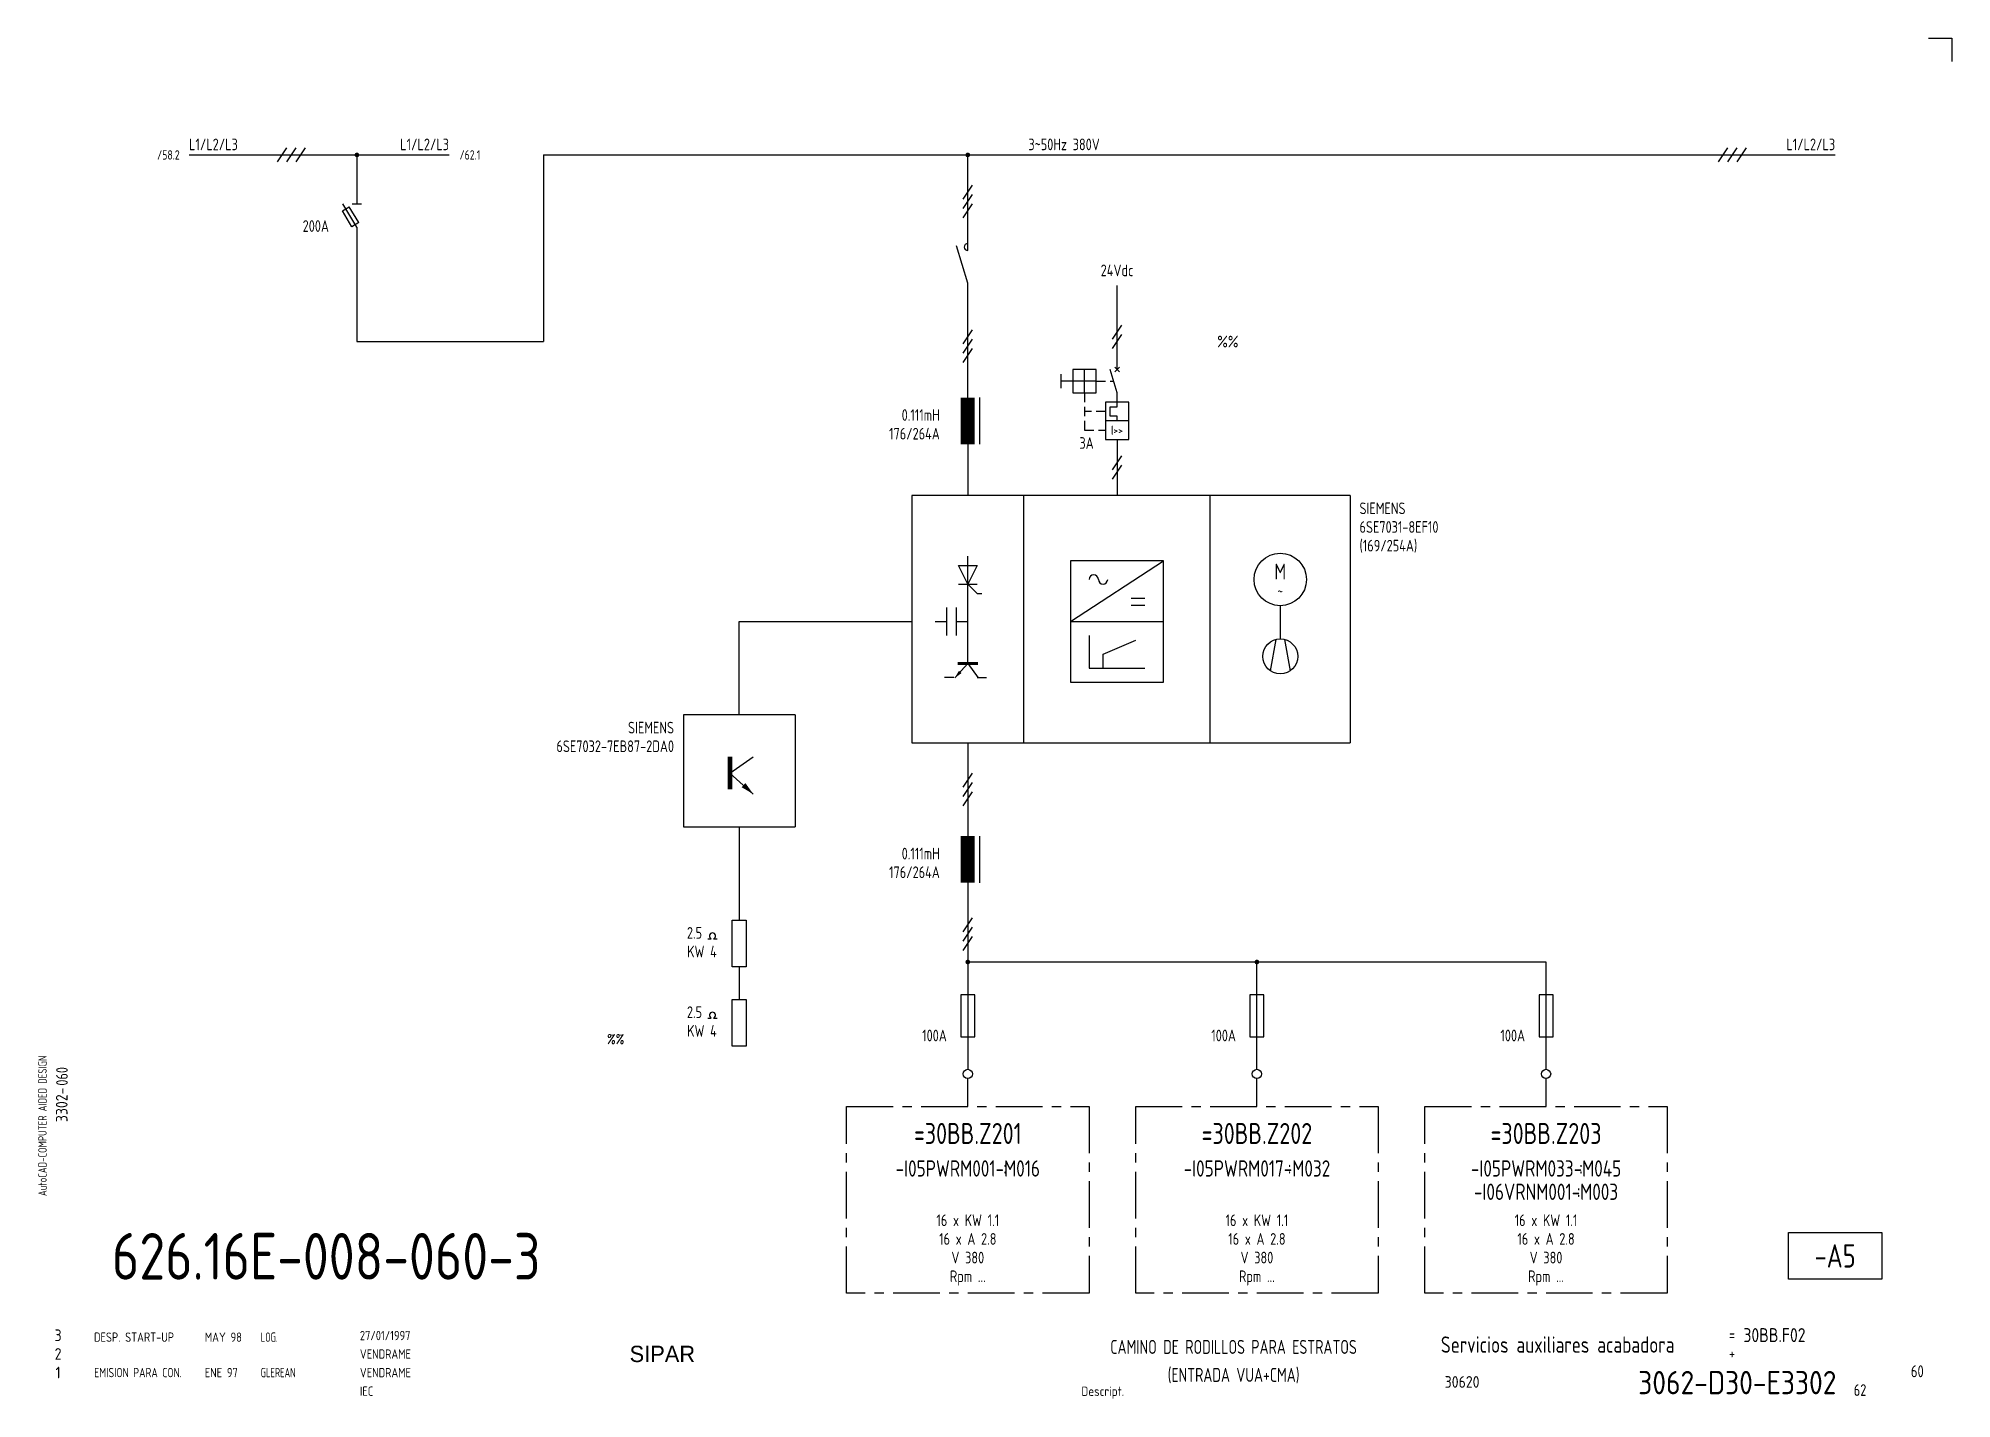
# Model space of a CAD drawing. Extents: x 10 to 420, y 5 to 297.
import ezdxf
from ezdxf.enums import TextEntityAlignment as Align

# ---------------------------------------------------------------- set-up
doc = ezdxf.new("R2010")
doc.units = 0
doc.header["$LTSCALE"] = 8
doc.header["$MEASUREMENT"] = 0
doc.linetypes.add('CENTER', pattern=[2, 1.25, -0.25, 0.25, -0.25])
doc.linetypes.add('HIDDEN', pattern=[0.375, 0.25, -0.125])
doc.layers.get('0').update_dxf_attribs({"linetype": 'CONTINUOUS'})
doc.layers.add('CART', color=7, linetype='CONTINUOUS')
doc.styles.add('DIN', font='DIN', dxfattribs={"width": 0.85})
doc.styles.add('SIMPLEX', font='SIMPLEX', dxfattribs={"width": 0.9})
doc.styles.add('UNIV', font='UNIV')

# ---------------------------------------------------------------- blocks, each defined once
blk = doc.blocks.new('WB-FG100')
at = {"layer": 'CART', "color": 1}
for p, q in [((415, 297), (420, 297)), ((420, 297), (420, 292))]:
    blk.add_line(p, q, dxfattribs=at)
at = {"layer": 'CART', "color": 1, "style": 'DIN', "width": 0.8}
blk.add_text('AutoCAD-COMPUTER AIDED DESIGN', height=1.8, rotation=90, dxfattribs=at).set_placement((11.47, 48.84))
at = {"layer": 'CART', "color": 3, "style": 'DIN', "width": 0.8}
for s, p in [('=', (372.24, 17.91)), ('+', (372.24, 13.87))]:
    blk.add_text(s, height=2.5, dxfattribs=at).set_placement(p)
at = {"layer": 'CART', "color": 7, "style": 'DIN', "width": 0.9}
blk.add_attdef('FILE', text='', height=2.5, rotation=90, dxfattribs=at).set_placement((15.95, 68.38), align=Align.CENTER)
for tag, p in [('MOD-3', (13.92, 19)), ('MOD-2', (13.92, 15)), ('MOD-1', (13.92, 11)), ('NR.COMMESSA', (315, 9))]:
    blk.add_attdef(tag, text='', height=2.5, dxfattribs=at).set_placement(p, align=Align.MIDDLE)
at = {"layer": 'CART', "color": 7, "style": 'DIN'}
for tag, width, p in [('REV-3', 0.9, (21.66, 19)), ('DATA-3', 0.9, (45.37, 19)), ('NOME-3', 0.9, (57.37, 19)), ('REV-2', 0.9, (21.66, 15)), ('DATA-2', 0.9, (45.37, 15)), ('NOME-2', 0.9, (57.37, 15)), ('REV-1', 0.9, (21.66, 11)), ('DATA-1', 0.9, (45.37, 11)), ('NOME-1', 0.7, (57.37, 11))]:
    blk.add_attdef(tag, text='', height=2, dxfattribs=dict(at, width=width)).set_placement(p, align=Align.MIDDLE_LEFT)
at = {"layer": 'CART', "color": 7, "style": 'DIN', "width": 0.9}
for tag, p, height in [('DATA', (78.64, 17.94), 2), ('ESECUTORE', (78.64, 13.97), 2), ('CONTROLLORE', (78.64, 9.99), 2), ('SEGUE', (398.93, 5.65), 2.8), ('NORMA', (78.64, 6.01), 2)]:
    blk.add_attdef(tag, p, '', height=height, dxfattribs=at)
at = {"layer": 'CART', "color": 2, "style": 'DIN', "width": 0.9}
for tag, p in [('TITOLO-1/3', (266.5, 18.23)), ('TITOLO-1/2', (266.5, 15.73)), ('TITOLO-2/3', (266.5, 13.18)), ('TITOLO-2/2', (266.5, 10.68)), ('TITOLO-3/3', (266.5, 8.13))]:
    blk.add_attdef(tag, text='', height=3.5, dxfattribs=at).set_placement(p, align=Align.MIDDLE)
at = {"layer": 'CART', "color": 3, "style": 'DIN', "width": 0.9}
blk.add_attdef('ASSIEME', text='', height=3.5, dxfattribs=at).set_placement((334, 17), align=Align.MIDDLE)
at = {"layer": 'CART', "color": 3, "style": 'DIN', "width": 0.85}
for tag, p in [('=', (375.33, 16.63)), ('+', (375.33, 12.76))]:
    blk.add_attdef(tag, text='', height=3, dxfattribs=at).set_placement(p, align=Align.BOTTOM_LEFT)
at = {"layer": 'CART', "color": 3, "style": 'DIN', "width": 0.9}
blk.add_attdef('FOGLIO', text='', height=2.8, dxfattribs=at).set_placement((414.2, 9.56), align=Align.RIGHT)
at = {"layer": 'CART', "color": 2, "style": 'DIN', "width": 0.9}
blk.add_attdef('DISEGNO', text='', height=5, dxfattribs=at).set_placement((395.27, 6.35), align=Align.RIGHT)
at = {"layer": 'CART', "color": 1, "style": 'DIN', "width": 0.9}
blk.add_attdef('TIPOLOGIA', (233.37, 6), '', height=2, dxfattribs=at)
blk = doc.blocks.new('DESP')
at = {"linetype": 'Continuous', "style": 'DIN'}
for s, width, p in [('DESP. START-UP', 0.85, (21.62, 17.59)), ('MAY 98', 0.85, (45.38, 17.59)), ('LOG.', 0.7, (57.38, 17.59))]:
    blk.add_text(s, height=2, dxfattribs=dict(at, width=width)).set_placement(p)

msp = doc.modelspace()

# ---------------------------------------------------------------- linework, layer by layer
at = {"linetype": 'Continuous'}
for p, q in [((42, 272), (97.75, 272)), ((118, 272), (395, 272)), ((78, 232), (118, 232)), ((160, 98), (160, 91))]:
    msp.add_line(p, q, dxfattribs=at)
for p, q in [((61, 270.5), (63, 273.5)), ((63, 270.5), (65, 273.5)), ((65, 270.5), (67, 273.5)), ((78, 272), (78, 261.5)), ((118, 272), (118, 232)), ((209, 251.5), (209, 272)), ((370, 270.5), (372, 273.5)), ((372, 270.5), (374, 273.5)), ((374, 270.5), (376, 273.5)), ((74.9, 260), (76.37, 260.88)), ((76.93, 256.62), (74.9, 260)), ((78, 256.5), (75, 261.5)), ((78.4, 257.5), (76.37, 260.88)), ((77, 261.5), (79, 261.5)), ((78.4, 257.5), (76.93, 256.62)), ((78, 256.5), (78, 232)), ((209, 220), (209, 244.5)), ((231.5, 226), (231.5, 221)), ((236.5, 226), (231.5, 226)), ((234, 221), (234, 226)), ((236.5, 221), (236.5, 226)), ((241, 221), (239.5, 226)), ((240.5, 225.5), (241.5, 226.5)), ((240.5, 226.5), (241.5, 225.5)), ((229, 222), (229, 225)), ((236.5, 223.5), (229, 223.5)), ((211.5, 220), (211.5, 210)), ((231.5, 221), (236.5, 221)), ((243.5, 219), (238.5, 219)), ((238.5, 219), (238.5, 211)), ((239.5, 216), (239.5, 218)), ((239.5, 218), (241, 218)), ((241, 218), (241, 221)), ((243.5, 211), (243.5, 219)), ((243.5, 215), (238.5, 215)), ((241, 216), (239.5, 216)), ((241, 215), (241, 216)), ((209, 210), (209, 199)), ((238.5, 211), (243.5, 211)), ((209, 163), (209, 186)), ((207, 184), (211, 184)), ((209, 180), (207, 184)), ((211, 184), (209, 180)), ((207, 180), (211, 180)), ((209, 180), (211, 178)), ((211, 178), (212, 178)), ((244, 177), (247, 177)), ((204.5, 169), (204.5, 175)), ((206.5, 175), (206.5, 169)), ((244, 175.5), (247, 175.5)), ((276, 175.38), (276, 168.25)), ((160, 152), (160, 172)), ((160, 172), (197, 172)), ((202, 172), (204.5, 172)), ((206.5, 172), (209, 172)), ((275.09, 168.14), (273.87, 161.41)), ((276.91, 168.14), (278.13, 161.41)), ((209, 163), (206.19, 159.88)), ((209, 163), (211.19, 159.88)), ((206, 160), (204, 160)), ((211, 160), (213, 160)), ((209, 146), (209, 76)), ((158, 139.5), (163, 143)), ((158, 139.5), (163, 135)), ((160, 128), (160, 108)), ((211.5, 126), (211.5, 116)), ((158.5, 108), (161.5, 108)), ((158.5, 98), (158.5, 108)), ((161.5, 108), (161.5, 98)), ((333, 99), (209, 99)), ((271, 76), (271, 99)), ((333, 76), (333, 99)), ((161.5, 98), (158.5, 98)), ((158.5, 81), (158.5, 91)), ((158.5, 91), (161.5, 91)), ((161.5, 91), (161.5, 81)), ((210.5, 92), (207.5, 92)), ((207.5, 92), (207.5, 83)), ((210.5, 83), (210.5, 92)), ((269.5, 92), (269.5, 83)), ((272.5, 92), (269.5, 92)), ((272.5, 83), (272.5, 92)), ((331.5, 92), (331.5, 83)), ((334.5, 92), (331.5, 92)), ((334.5, 83), (334.5, 92)), ((207.5, 83), (210.5, 83)), ((269.5, 83), (272.5, 83)), ((331.5, 83), (334.5, 83)), ((161.5, 81), (158.5, 81))]:
    msp.add_line(p, q)
at = {"color": 7}
for p, q in [((208, 262.5), (210, 265.5)), ((208, 260.5), (210, 263.5)), ((208, 258.5), (210, 261.5)), ((209, 244.5), (206.6, 252.5)), ((241, 226), (241, 244)), ((208, 231.5), (210, 234.5)), ((240, 232.5), (242, 235.5)), ((208, 229.5), (210, 232.5)), ((208, 227.5), (210, 230.5)), ((240, 230.5), (242, 233.5)), ((241, 211), (241, 199)), ((240, 204.5), (242, 207.5)), ((240, 202.5), (242, 205.5)), ((208, 136.5), (210, 139.5)), ((208, 134.5), (210, 137.5)), ((208, 132.5), (210, 135.5)), ((208, 105.5), (210, 108.5)), ((153.25, 104), (154, 104)), ((154.5, 104), (155.25, 104)), ((208, 103.5), (210, 106.5)), ((208, 101.5), (210, 104.5)), ((153.25, 87), (154, 87)), ((154.5, 87), (155.25, 87)), ((209, 68), (209, 74)), ((271, 68), (271, 74)), ((333, 68), (333, 74))]:
    msp.add_line(p, q, dxfattribs=at)
at = {"linetype": 'HIDDEN'}
for p, q in [((236.5, 223.5), (240.25, 223.5)), ((234, 221), (234, 213)), ((238.5, 217), (234, 217)), ((234, 213), (238.5, 213))]:
    msp.add_line(p, q, dxfattribs=at)
at = {"color": 3}
for p, q in [((291, 199), (197, 199)), ((197, 199), (197, 146)), ((221, 146), (221, 199)), ((261, 146), (261, 199)), ((291, 199), (291, 146)), ((148, 152), (148, 128)), ((172, 152), (148, 152)), ((172, 152), (172, 128)), ((197, 146), (291, 146)), ((148, 128), (172, 128))]:
    msp.add_line(p, q, dxfattribs=at)
at = {"color": 2}
for p, q in [((231, 172), (251, 185)), ((231, 172), (251, 172)), ((385, 31), (385, 41)), ((385, 41), (405, 41)), ((405, 41), (405, 31)), ((405, 31), (385, 31))]:
    msp.add_line(p, q, dxfattribs=at)
at = {"color": 3, "linetype": 'CENTER'}
for p, q in [((183, 68), (235, 68)), ((183, 28), (183, 68)), ((235, 68), (235, 28)), ((245, 28), (245, 68)), ((245, 68), (297, 68)), ((297, 68), (297, 28)), ((307, 68), (359, 68)), ((307, 28), (307, 68)), ((359, 68), (359, 28)), ((235, 28), (183, 28)), ((297, 28), (245, 28)), ((359, 28), (307, 28))]:
    msp.add_line(p, q, dxfattribs=at)
at = {"linetype": 'Continuous', "const_width": 0.5}
msp.add_lwpolyline([(77.75, 272, 1), (78.25, 272, 1)], format="xyb", close=True, dxfattribs=at)
at = {"const_width": 0.5}
for points in [[(208.75, 272, 1), (209.25, 272, 1)], [(208.75, 99, 1), (209.25, 99, 1)], [(270.75, 99, 1), (271.25, 99, 1)]]:
    msp.add_lwpolyline(points, format="xyb", close=True, dxfattribs=at)
for points, const_width in [([(209, 220), (209, 210)], 3), ([(211.19, 163), (206.81, 163)], 0.625), ([(158, 143), (158, 136)], 1), ([(209, 126), (209, 116)], 3)]:
    msp.add_lwpolyline(points, dxfattribs=dict(const_width=const_width))
at = {"color": 2}
msp.add_lwpolyline([(231, 159), (251, 159), (251, 185), (231, 185)], close=True, dxfattribs=at)
for points in [[(235, 169), (235, 162), (247, 162)], [(238, 162), (238, 165), (245, 168)]]:
    msp.add_lwpolyline(points)
for points in [[(206.19, 159.88, 0, 0.75, 0), (207.38, 161.18, 0.75, 0.75, 0)], [(163, 135, 0, 1.2, 0), (160.91, 136.91, 1.2, 1.2, 0)]]:
    msp.add_lwpolyline(points, format="xyseb")
at = {"color": 3}
for centre, radius in [((276, 181), 5.62), ((276, 164.5), 3.75)]:
    msp.add_circle(centre, radius, dxfattribs=at)
for centre in [(209, 75), (271, 75), (333, 75)]:
    msp.add_circle(centre, 1)
at = {"color": 7}
for centre, radius, start, end in [((209, 252.25), 0.75, 90, 270), ((154.25, 104.59), 0.644, 292.8337, 247.1663), ((154.25, 87.59), 0.644, 292.8337, 247.1663)]:
    msp.add_arc(centre, radius, start, end, dxfattribs=at)
for centre, start, end in [((236, 181), 0, 180), ((238, 181), 180, 0)]:
    msp.add_arc(centre, 1, start, end)

# ---------------------------------------------------------------- block references
at = {"linetype": 'Continuous'}
msp.add_blockref('DESP', (0, 0), dxfattribs=at)
at = {"layer": 'CART'}
ref = msp.add_blockref('WB-FG100', (0, 0), dxfattribs=at)
ref.add_attrib('TIPOLOGIA', 'Descript.', (233.37, 6), dxfattribs={"color": 1, "height": 2, "style": 'DIN', "width": 0.9})
ref.add_attrib('ASSIEME', 'Servicios auxiliares acabadora', dxfattribs={"color": 3, "height": 3.5, "style": 'DIN', "width": 0.8}).set_placement((335.5, 17), align=Align.MIDDLE)
ref.add_attrib('=', '30BB.F02', dxfattribs={"color": 3, "height": 3, "style": 'DIN', "width": 0.85}).set_placement((375.33, 16.63), align=Align.BOTTOM_LEFT)
ref.add_attrib('NR.COMMESSA', '30620', dxfattribs={"color": 7, "height": 2.5, "style": 'DIN', "width": 0.9}).set_placement((315, 9), align=Align.MIDDLE)
ref.add_attrib('DISEGNO', '3062-D30-E3302', dxfattribs={"color": 2, "height": 5, "style": 'DIN', "width": 0.9}).set_placement((395.27, 6.35), align=Align.RIGHT)
ref.add_attrib('DATA', '27/01/1997', (78.64, 17.94), dxfattribs={"color": 7, "height": 2, "style": 'DIN', "width": 0.85})
ref.add_attrib('ESECUTORE', 'VENDRAME', (78.64, 13.97), dxfattribs={"color": 7, "height": 2, "style": 'DIN', "width": 0.85})
ref.add_attrib('CONTROLLORE', 'VENDRAME', (78.64, 9.99), dxfattribs={"color": 7, "height": 2, "style": 'DIN', "width": 0.85})
ref.add_attrib('NORMA', 'IEC', (78.64, 6.01), dxfattribs={"color": 7, "height": 2, "style": 'DIN', "width": 0.85})
ref.add_attrib('MOD-1', '1', dxfattribs={"color": 7, "height": 2.5, "style": 'DIN', "width": 0.9}).set_placement((13.92, 11), align=Align.MIDDLE)
ref.add_attrib('REV-1', 'EMISION PARA CON.', dxfattribs={"color": 7, "height": 2, "style": 'DIN', "width": 0.8}).set_placement((21.66, 11), align=Align.MIDDLE_LEFT)
ref.add_attrib('DATA-1', 'ENE 97', dxfattribs={"color": 7, "height": 2, "style": 'DIN', "width": 0.85}).set_placement((45.37, 11), align=Align.MIDDLE_LEFT)
ref.add_attrib('NOME-1', 'GLEREAN', dxfattribs={"color": 7, "height": 2, "style": 'DIN', "width": 0.7}).set_placement((57.37, 11), align=Align.MIDDLE_LEFT)
ref.add_attrib('MOD-2', '2', dxfattribs={"color": 7, "height": 2.5, "style": 'DIN', "width": 0.9}).set_placement((13.92, 15), align=Align.MIDDLE)
ref.add_attrib('MOD-3', '3', dxfattribs={"color": 7, "height": 2.5, "style": 'DIN', "width": 0.9}).set_placement((13.92, 19), align=Align.MIDDLE)
ref.add_attrib('FILE', '3302-', dxfattribs={"color": 7, "height": 2.5, "rotation": 90, "style": 'DIN', "width": 0.9}).set_placement((15.95, 68.38), align=Align.CENTER)

# ---------------------------------------------------------------- texts
at = {"style": 'DIN'}
for s, height, width, p in [('L1/L2/L3', 2.5, 0.8, (42, 273)), ('3~50Hz 380V ', 2.5, 0.8, (222, 273)), ('/62.1', 2, 0.8, (100, 271)), ('%%', 2.5, 0.85, (262.5, 230.75)), ('SIEMENS', 2.5, 0.8, (293, 195)), ('6SE7031-8EF10', 2.5, 0.8, (293, 191)), ('(169/254A)', 2.5, 0.8, (293, 187)), ('62', 2.5, 0.8, (399, 6))]:
    msp.add_text(s, height=height, dxfattribs=dict(at, width=width)).set_placement(p)
at = {"style": 'DIN', "width": 0.8}
for s, height, p in [('L1/L2/L3', 2.5, (97.75, 273)), ('L1/L2/L3', 2.5, (395, 273)), ('/58.2', 2, (40, 271)), ('200A', 2.5, (72, 255.5)), ('0.111mH', 2.5, (203, 215)), ('176/264A', 2.5, (203, 211)), ('3A', 2.5, (236, 209)), ('0.111mH', 2.5, (203, 121)), ('176/264A', 2.5, (203, 117)), ('100A', 2.5, (204.5, 82)), ('100A', 2.5, (266.5, 82)), ('100A', 2.5, (328.5, 82))]:
    msp.add_text(s, height=height, dxfattribs=at).set_placement(p, align=Align.RIGHT)
for s, height, p in [('24Vdc', 2.5, (241, 246)), ('I>>', 2, (241, 212)), ('~', 2.25, (276, 177.25)), ('2.5 ', 2.5, (151, 104)), ('KW 4', 2.5, (152, 100)), ('2.5 ', 2.5, (151, 87)), ('KW 4', 2.5, (152, 83))]:
    msp.add_text(s, height=height, dxfattribs=at).set_placement(p, align=Align.CENTER)
at = {"color": 3, "style": 'DIN'}
for s, height, width, p in [('M', 3.38, 0.8, (276, 181)), ('-I05PWRM001-M016', 3.5, 0.8, (209, 53)), (':', 3.5, 0.8, (217, 53.25)), ('-I05PWRM017-M032', 3.5, 0.8, (271, 53)), (':', 3.5, 0.8, (278, 53.25)), ('-I05PWRM033-M045', 3.5, 0.8, (333, 53)), (':', 3.5, 0.8, (340.5, 53.25)), ('-I06VRNM001-M003', 3.5, 0.8, (333, 48)), (':', 3.5, 0.8, (340, 48.25)), ('CAMINO DE RODILLOS PARA ESTRATOS', 3, 0.75, (266, 15)), ('(ENTRADA VUA+CMA)', 3, 0.75, (266, 9))]:
    msp.add_text(s, height=height, dxfattribs=dict(at, width=width)).set_placement(p, align=Align.CENTER)
at = {"color": 7, "style": 'DIN', "width": 0.8}
for s, p in [('SIEMENS', (146, 148)), ('6SE7032-7EB87-2DA0', (146, 144))]:
    msp.add_text(s, height=2.5, dxfattribs=at).set_placement(p, align=Align.RIGHT)
at = {"color": 7, "linetype": 'Continuous', "style": 'SIMPLEX', "width": 0.9}
msp.add_text('%%', height=2, dxfattribs=at).set_placement((133.5, 82.5), align=Align.MIDDLE)
at = {"style": 'DIN', "width": 0.8}
msp.add_text('060', height=2.5, rotation=90, dxfattribs=at).set_placement((16, 72.5))
at = {"color": 2, "style": 'DIN', "width": 0.8}
for s, p in [('=30BB.Z201', (209, 60)), ('=30BB.Z202', (271, 60)), ('=30BB.Z203', (333, 60))]:
    msp.add_text(s, height=4.5, dxfattribs=at).set_placement(p, align=Align.CENTER)
at = {"color": 7, "style": 'DIN', "width": 0.8}
for s, p in [('16 x KW 1.1', (209, 42.4)), ('16 x KW 1.1', (271, 42.4)), ('16 x KW 1.1', (333, 42.4)), ('16 x A 2.8', (209, 38.4)), ('16 x A 2.8', (271, 38.4)), ('16 x A 2.8', (333, 38.4)), ('Rpm ...', (209, 30.4)), ('V 380', (209, 34.4)), ('Rpm ...', (271, 30.4)), ('V 380', (271, 34.4)), ('Rpm ...', (333, 30.4)), ('V 380', (333, 34.4))]:
    msp.add_text(s, height=2.5, dxfattribs=at).set_placement(p, align=Align.CENTER)
at = {"color": 6, "style": 'DIN', "width": 0.8}
msp.add_text('-A5', height=5, dxfattribs=at).set_placement((395, 36), align=Align.MIDDLE)
at = {"color": 3, "style": 'DIN', "width": 0.8}
msp.add_text('60', height=2.56, dxfattribs=at).set_placement((414, 10), align=Align.RIGHT)
at = {"color": 2, "insert": (25.47, 40.92), "char_height": 10, "width": 111.0411, "attachment_point": 1, "style": 'DIN'}
msp.add_mtext('626.16E-008-060-3', dxfattribs=at)
at = {"layer": 'CART', "color": 2, "linetype": 'Continuous', "style": 'UNIV'}
msp.add_text('SIPAR', height=3.5, dxfattribs=at).set_placement((143.5, 13.25), align=Align.CENTER)

doc.saveas('drawing.dxf')
